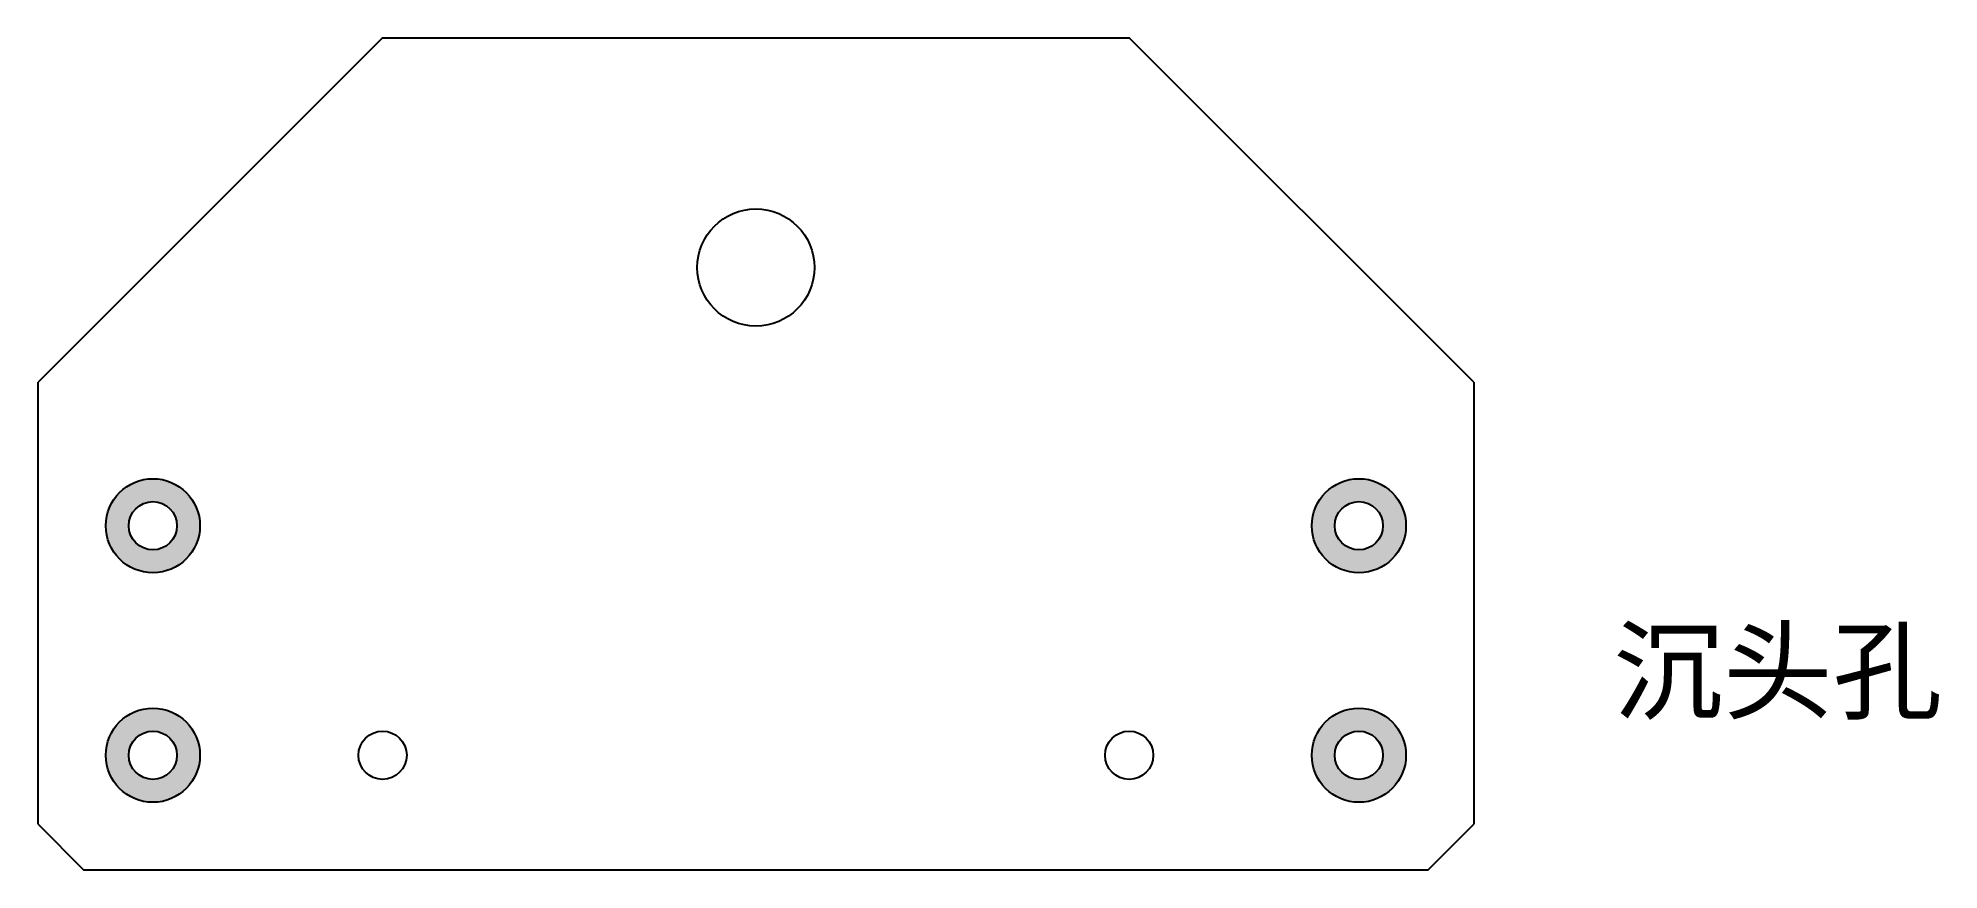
# Model space of a CAD drawing. Header units: millimetres. Extents: x -63 to 103, y -53 to 20.
import ezdxf

# ---------------------------------------------------------------- set-up
doc = ezdxf.new("R2010")
doc.units = ezdxf.units.MM

msp = doc.modelspace()

# ---------------------------------------------------------------- hatches: boundary and pattern name
h = msp.add_hatch(color=3)
h.dxf.hatch_style = 1
h.paths.add_polyline_path([(-56.6, -22.5, 1), (-48.4, -22.5, 1)])
h.paths.add_polyline_path([(-50.4, -22.5, -1), (-54.6, -22.5, -1)], flags=16)
h.paths.add_polyline_path([(-56.6, -42.5, 1), (-48.4, -42.5, 1)])
h.paths.add_polyline_path([(-50.4, -42.5, -1), (-54.6, -42.5, -1)], flags=16)
h.paths.add_polyline_path([(56.6, -22.5, 1), (48.4, -22.5, 1)])
h.paths.add_polyline_path([(50.4, -22.5, -1), (54.6, -22.5, -1)], flags=16)
h.paths.add_polyline_path([(48.4, -42.5, 1), (56.6, -42.5, 1)])
h.paths.add_polyline_path([(54.6, -42.5, -1), (50.4, -42.5, -1)], flags=16)

# ---------------------------------------------------------------- linework, layer by layer
at = {"color": 7, "linetype": 'Continuous', "lineweight": 25}
for p, q in [((-32.5, 20), (-62.5, -10)), ((-32.5, 20), (32.5, 20)), ((62.5, -10), (32.5, 20)), ((-62.5, -48.5), (-62.5, -10)), ((62.5, -10), (62.5, -48.5)), ((-62.5, -48.5), (-58.5, -52.5)), ((58.5, -52.5), (62.5, -48.5)), ((58.5, -52.5), (-58.5, -52.5))]:
    msp.add_line(p, q, dxfattribs=at)
for centre, radius in [((0, 0), 5.1), ((-52.5, -22.5), 4.1), ((52.5, -22.5), 4.1), ((-52.5, -22.5), 2.1), ((52.5, -22.5), 2.1), ((-52.5, -42.5), 4.1), ((52.5, -42.5), 4.1), ((-52.5, -42.5), 2.1), ((-32.5, -42.5), 2.1), ((32.5, -42.5), 2.1), ((52.5, -42.5), 2.1)]:
    msp.add_circle(centre, radius, dxfattribs=at)

# ---------------------------------------------------------------- texts
at = {"insert": (74.65, -31.65), "char_height": 7, "attachment_point": 1}
msp.add_mtext_dynamic_manual_height_columns('{\\fSimSun|b0|i0|c134|p2;\\C3;沉头孔}', width=36.8435, gutter_width=17.5, heights=[0], dxfattribs=at)

doc.saveas('drawing.dxf')
